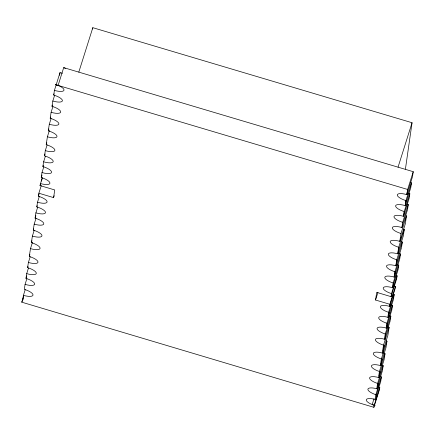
<?xml version="1.0" encoding="UTF-8"?>
<svg xmlns="http://www.w3.org/2000/svg" width="435" height="435" viewBox="0 0 435 435"><rect width="100%" height="100%" fill="white"/><g stroke="black" fill="none" stroke-linecap="round" stroke-linejoin="round"><path stroke-width="0.65" d="M92.622 29.031L92.813 27.688L412.059 122.73L405.425 169.101M378.738 387.161L379.793 387.525L379.478 389.537L373.877 407.312L21.75 302.173L22.636 300.509L23.419 295.338L25.219 289.623M26.878 278.661L25.078 284.376L24.322 289.367A9.565 2.985 17.5 0 1 33.027 295.088A9.565 2.985 17.5 0 1 23.419 295.338M25.078 284.376A9.565 2.985 17.5 0 0 34.686 284.12A9.565 2.985 17.5 0 0 25.98 278.4L26.704 273.631L28.503 267.922M26.704 273.631A9.565 2.985 17.5 0 0 36.312 273.381A9.565 2.985 17.5 0 0 27.606 267.661L28.395 262.457L30.194 256.742M28.395 262.457A9.565 2.985 17.5 0 0 38.003 262.202A9.565 2.985 17.5 0 0 29.297 256.481L30.488 248.619L32.489 242.268M30.488 248.619A9.565 2.985 17.5 0 0 40.091 248.363A9.565 2.985 17.5 0 0 31.391 242.643L32.38 236.085L34.186 230.371M32.38 236.085A9.565 2.985 17.5 0 0 41.988 235.835A9.565 2.985 17.5 0 0 33.283 230.115L34.191 224.128L35.991 218.413M34.191 224.128A9.565 2.985 17.5 0 0 43.799 223.878A9.565 2.985 17.5 0 0 35.094 218.158L35.893 212.862L37.693 207.147M35.893 212.862A9.565 2.985 17.5 0 0 45.501 212.612A9.565 2.985 17.5 0 0 36.796 206.891L37.502 202.215L39.308 196.5M37.502 202.215A9.565 2.985 17.5 0 0 47.11 201.965A9.565 2.985 17.5 0 0 38.405 196.245L38.867 193.216L41.265 185.598M38.867 193.216L53.587 197.61L54.745 189.954L40.025 185.56L42.135 177.795M40.335 183.505A9.565 2.985 17.5 0 0 49.938 183.255A9.565 2.985 17.5 0 0 41.238 177.534L41.994 172.543L43.794 166.828M41.994 172.543A9.565 2.985 17.5 0 0 51.596 172.287A9.565 2.985 17.5 0 0 42.896 166.567L43.614 161.804L45.419 156.089M43.614 161.804A9.565 2.985 17.5 0 0 53.222 161.548A9.565 2.985 17.5 0 0 44.522 155.828L45.305 150.624L47.11 144.909M45.305 150.624A9.565 2.985 17.5 0 0 54.913 150.369A9.565 2.985 17.5 0 0 46.208 144.654L47.399 136.786L49.4 130.435M47.399 136.786A9.565 2.985 17.5 0 0 57.007 136.536A9.565 2.985 17.5 0 0 48.301 130.815L49.296 124.252L51.096 118.543M49.296 124.252A9.565 2.985 17.5 0 0 58.904 124.002A9.565 2.985 17.5 0 0 50.199 118.282L51.102 112.301L52.907 106.586M51.102 112.301A9.565 2.985 17.5 0 0 60.71 112.045A9.565 2.985 17.5 0 0 52.004 106.325L52.809 101.029L54.609 95.319M52.809 101.029A9.565 2.985 17.5 0 0 62.417 100.779A9.565 2.985 17.5 0 0 53.712 95.058L54.418 90.382L60.025 72.607A9.565 2.985 17.5 0 0 62.406 73.216M59.617 75.277L60.025 72.607M374.965 405.567L370.446 403.8A9.565 2.985 17.5 0 1 366.395 399.482A9.565 2.985 17.5 0 1 373.48 398.987L375.867 399.591L376.574 394.92L374.22 394.11A9.565 2.985 17.5 0 1 367.869 389.2A9.565 2.985 17.5 0 1 375.09 388.341L377.477 388.944L378.276 383.654L375.922 382.844A9.565 2.985 17.5 0 1 369.571 377.933A9.565 2.985 17.5 0 1 376.797 377.074L379.179 377.678L380.087 371.697L377.732 370.886A9.565 2.985 17.5 0 1 371.381 365.976A9.565 2.985 17.5 0 1 378.602 365.117L380.989 365.726L381.979 359.163L379.624 358.353A9.565 2.985 17.5 0 1 373.279 353.443A9.565 2.985 17.5 0 1 380.5 352.584L382.882 353.193L384.072 345.325L381.718 344.52A9.565 2.985 17.5 0 1 375.367 339.604A9.565 2.985 17.5 0 1 382.593 338.751L384.975 339.354L385.763 334.151L383.409 333.34A9.565 2.985 17.5 0 1 377.058 328.43A9.565 2.985 17.5 0 1 384.284 327.571L386.666 328.175L387.389 323.406L385.035 322.601A9.565 2.985 17.5 0 1 378.684 317.691A9.565 2.985 17.5 0 1 385.905 316.832L388.292 317.436L389.048 312.444L386.693 311.634A9.565 2.985 17.5 0 1 380.342 306.724A9.565 2.985 17.5 0 1 387.563 305.865L389.95 306.474L390.26 304.418L375.541 300.025L376.699 292.369L391.418 296.762L391.875 293.734L389.521 292.924A9.565 2.985 17.5 0 1 383.175 288.013A9.565 2.985 17.5 0 1 390.396 287.154L392.778 287.763L393.485 283.087L391.13 282.277A9.565 2.985 17.5 0 1 384.785 277.367A9.565 2.985 17.5 0 1 392.006 276.508L394.387 277.117L395.192 271.821L392.838 271.01A9.565 2.985 17.5 0 1 386.487 266.1A9.565 2.985 17.5 0 1 393.708 265.241L396.095 265.85L396.997 259.864L394.643 259.053A9.565 2.985 17.5 0 1 388.297 254.143A9.565 2.985 17.5 0 1 395.518 253.284L397.9 253.893L398.895 247.336L396.541 246.525A9.565 2.985 17.5 0 1 390.19 241.615A9.565 2.985 17.5 0 1 397.411 240.756L399.798 241.36L405.404 223.585L406.431 215.668M399.798 241.36L400.988 233.497L406.589 215.722M400.988 233.497L398.634 232.687A9.565 2.985 17.5 0 1 392.283 227.777A9.565 2.985 17.5 0 1 399.504 226.918L401.891 227.521L402.679 222.318L408.28 204.542L407.046 204.118M401.891 227.521L407.497 209.746L408.28 204.542M373.877 407.312L374.209 405.17M375.101 399.401L375.835 394.665L381.441 376.889L380.364 376.52M376.753 388.765L377.58 383.414L383.186 365.639L382.082 365.259M378.493 377.504L379.434 371.474L385.035 353.693L383.904 353.307M382.289 353.041L383.512 345.134L389.118 327.359L387.922 326.946M384.431 339.218L385.247 333.971L390.847 316.196L389.624 315.772M386.166 328.05L386.905 323.243L392.511 305.468L391.266 305.038M391.032 296.648L391.5 293.609L397.106 275.828L396.116 275.491M394.072 277.035L394.893 271.717L400.499 253.942L399.471 253.589M395.817 265.78L396.747 259.777L402.353 242.001L401.298 241.642M381.441 376.889L380.707 381.625L376.101 396.225M383.186 365.639L382.354 370.984L377.352 386.856M385.035 353.693L384.1 359.729L379.097 375.601M385.812 340.779L386.976 341.181L385.954 347.782L381.348 362.388M389.118 327.359L387.895 335.265L383.088 350.501M390.847 316.196L390.037 321.438L385.231 336.679M392.511 305.468L391.766 310.269L386.563 326.777M394.208 294.517L393.43 299.541L387.824 317.316L388.607 312.292L394.208 294.517L392.935 294.076M395.448 286.518L395.127 288.59L389.526 306.365L389.847 304.293L395.448 286.518L394.186 286.143M397.106 275.828L396.638 278.868L391.234 296.012M398.754 265.198L398.025 269.896L392.424 287.671L393.153 282.973L398.754 265.198L397.748 264.85M400.499 253.942L399.678 259.26L394.273 276.399M402.353 242.001L401.423 248.004L396.019 265.143M404.289 229.484L403.272 236.058L397.666 253.833L398.688 247.259L404.289 229.484L403.218 229.114M409.83 193.776L409.09 198.545L403.484 216.32L404.224 211.551L409.83 193.776L408.688 193.385M411.526 182.825L410.749 187.811L405.148 205.592L405.92 200.6L411.526 182.825L410.368 182.423M413.25 171.694L407.644 189.47L406.845 194.635L407.644 189.47L55.294 84.575L58.111 85.412L63.695 67.632L413.25 171.694L412.451 176.86L406.845 194.635A9.559 2.985 17.5 0 0 397.394 194.527A9.559 2.985 17.5 0 0 403.609 199.801L405.958 200.611L405.202 205.603L402.821 204.999A9.565 2.985 17.5 0 0 395.6 205.858A9.565 2.985 17.5 0 0 401.945 210.768L404.3 211.579L403.582 216.342L401.195 215.738A9.565 2.985 17.5 0 0 393.974 216.597A9.565 2.985 17.5 0 0 400.325 221.507L402.679 222.318M53.712 95.058L54.109 93.791M52.004 106.325L52.407 105.058M50.199 118.282L50.601 117.01M48.301 130.815L48.905 128.907M46.208 144.654L46.811 142.745M44.522 155.828L45.12 153.925M42.896 166.567L43.293 165.3M41.238 177.534L42.037 174.995M40.025 185.56L40.624 183.657M41.423 181.112L42.423 177.942M38.405 196.245L39.009 194.336M78.8 72.128L92.813 27.688M36.796 206.891L37.198 205.619M35.094 218.158L35.893 215.619M33.283 230.115L33.685 228.843M31.391 242.643L31.989 240.74M29.297 256.481L29.895 254.578M27.606 267.661L28.009 266.394M25.98 278.4L26.78 275.861M53.587 197.61L54.185 195.707M21.75 302.173L23.751 295.827M22.636 300.509L23.24 298.6M398.047 167.17L412.059 122.73M375.541 300.025L377.944 292.407M386.976 341.181L381.37 358.957L380.348 365.563L380.946 363.655M373.975 398.851L372.175 404.566L374.986 405.404M374.187 405.3L379.793 387.525M55.321 84.412L59.84 86.179A9.565 2.985 17.5 0 1 63.597 90.812A9.565 2.985 17.5 0 1 54.418 90.382M63.695 67.632L65.44 68.404"/></g></svg>
